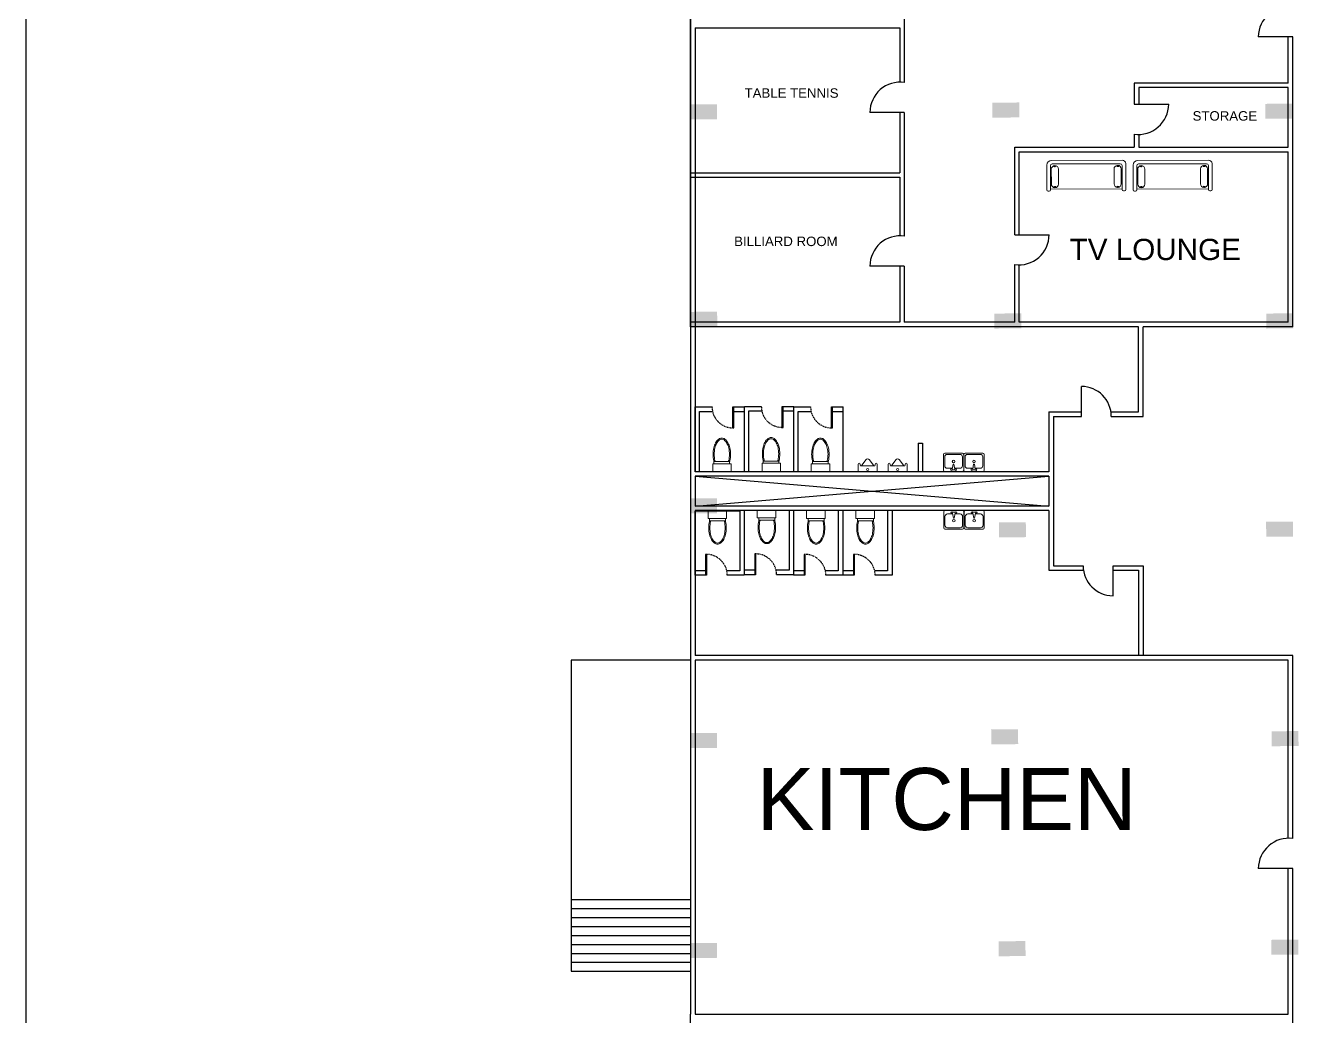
# Model space of a CAD drawing. Header units: millimetres. Extents: x 587797 to 2274247, y 1711 to 439204.
# Drawn here: x 1099895 to 1142504, y 243751 to 276901 of the extents above; entities that cross this region are included whole.
import ezdxf

# ---------------------------------------------------------------- set-up
doc = ezdxf.new("R2010")
doc.units = ezdxf.units.MM
doc.linetypes.add('ACAD_ISO03W100', pattern=[30, 12, -18])
doc.layers.add('finiture', color=7, linetype='Continuous', lineweight=20)
doc.styles.add('DIM_FONT', font='SIMPLEX', dxfattribs={"width": 0.8})
doc.styles.get("Standard").update_dxf_attribs({"font": 'arial.ttf'})

msp = doc.modelspace()

# ---------------------------------------------------------------- hatches: boundary and pattern name
h = msp.add_hatch(color=256)
h.dxf.hatch_style = 1
h.paths.add_polyline_path([(1123045.523, 273766.814), (1123041.235, 274266.796), (1122141.268, 274259.078), (1122145.556, 273759.096)])
h = msp.add_hatch(color=256)
h.dxf.hatch_style = 1
h.paths.add_polyline_path([(1133160.022, 273825.746), (1133155.734, 274325.728), (1132255.767, 274318.01), (1132260.055, 273818.028)])
h = msp.add_hatch(color=256)
h.dxf.hatch_style = 1
h.paths.add_polyline_path([(1142296.431, 273787.618), (1142292.143, 274287.599), (1141392.176, 274279.881), (1141396.464, 273779.9)])
h = msp.add_hatch(color=256)
h.dxf.hatch_style = 1
h.paths.add_polyline_path([(1123048.878, 266829.576), (1123044.591, 267329.558), (1122144.624, 267321.84), (1122148.912, 266821.858)])
h = msp.add_hatch(color=256)
h.dxf.hatch_style = 1
h.paths.add_polyline_path([(1133225.854, 266771.888), (1133221.567, 267271.869), (1132321.6, 267264.151), (1132325.887, 266764.17)])
h = msp.add_hatch(color=256)
h.dxf.hatch_style = 1
h.paths.add_polyline_path([(1142324.673, 266772.789), (1142320.385, 267272.77), (1141420.418, 267265.052), (1141424.706, 266765.071)])
h = msp.add_hatch(color=256)
h.dxf.hatch_style = 1
h.paths.add_polyline_path([(1123045.523, 260588.385), (1123041.235, 261088.367), (1122141.268, 261080.649), (1122145.556, 260580.667)])
h = msp.add_hatch(color=256)
h.dxf.hatch_style = 1
h.paths.add_polyline_path([(1133380.21, 259785.991), (1133375.922, 260285.973), (1132475.955, 260278.255), (1132480.243, 259778.273)])
h = msp.add_hatch(color=256)
h.dxf.hatch_style = 1
h.paths.add_polyline_path([(1142322.529, 259806.859), (1142318.241, 260306.841), (1141418.274, 260299.123), (1141422.562, 259799.141)])
h = msp.add_hatch(color=256)
h.dxf.hatch_style = 1
h.paths.add_polyline_path([(1123045.523, 252738.544), (1123041.235, 253238.526), (1122141.268, 253230.808), (1122145.556, 252730.827)])
h = msp.add_hatch(color=256)
h.dxf.hatch_style = 1
h.paths.add_polyline_path([(1133120.378, 252862.402), (1133116.09, 253362.384), (1132216.123, 253354.666), (1132220.411, 252854.685)])
h = msp.add_hatch(color=256)
h.dxf.hatch_style = 1
h.paths.add_polyline_path([(1142503.787, 252799.861), (1142499.499, 253299.842), (1141599.533, 253292.124), (1141603.82, 252792.143)])
h = msp.add_hatch(color=256)
h.dxf.hatch_style = 1
h.paths.add_polyline_path([(1142496.438, 245824.149), (1142492.15, 246324.131), (1141592.183, 246316.413), (1141596.471, 245816.431)])
h = msp.add_hatch(color=256)
h.dxf.hatch_style = 1
h.paths.add_polyline_path([(1123045.523, 245714.716), (1123041.235, 246214.698), (1122141.268, 246206.98), (1122145.556, 245706.998)])
h = msp.add_hatch(color=256)
h.dxf.hatch_style = 1
h.paths.add_polyline_path([(1133367.03, 245774.802), (1133362.743, 246274.784), (1132462.776, 246267.066), (1132467.064, 245767.084)])

# ---------------------------------------------------------------- linework, layer by layer
for p, q in [((1099894.904, 329491.777), (1099921.087, 189502.699)), ((1122157.554, 298826.38), (1122157.554, 255826.38)), ((1122157.554, 276826.38), (1122157.554, 279826.38)), ((1129307.554, 277833.419), (1129307.554, 274995.069)), ((1122157.554, 271826.38), (1122157.554, 276826.38)), ((1122307.554, 276826.38), (1122307.554, 261976.38)), ((1122307.554, 276826.38), (1129157.554, 276826.38)), ((1129157.554, 276826.38), (1129157.554, 275003.93)), ((1142307.554, 276525.466), (1141157.554, 276525.466)), ((1142157.554, 274976.38), (1142157.554, 276525.466)), ((1142307.554, 266826.38), (1142307.554, 276525.466)), ((1122157.554, 266826.38), (1122157.554, 275360.723)), ((1142157.554, 274976.38), (1137007.554, 274976.38)), ((1137007.554, 274976.38), (1137007.554, 274265.445)), ((1142157.554, 274826.38), (1137157.554, 274826.38)), ((1137157.554, 274826.38), (1137157.554, 274265.445)), ((1142157.554, 272826.38), (1142157.554, 274826.38)), ((1142157.554, 272826.38), (1142157.554, 274826.38)), ((1129307.554, 273995.069), (1128157.554, 273995.069)), ((1129157.554, 273995.069), (1129157.554, 271976.38)), ((1129307.554, 273995.069), (1129307.554, 271826.38)), ((1137007.554, 274265.445), (1138157.554, 274265.445)), ((1137007.554, 273265.445), (1137007.554, 272826.38)), ((1137157.554, 273256.584), (1137157.554, 272826.38)), ((1133007.554, 269901.38), (1133007.554, 272826.38)), ((1133007.554, 272826.38), (1137007.554, 272826.38)), ((1137157.554, 272826.38), (1142157.554, 272826.38)), ((1133157.554, 269901.38), (1133157.554, 272676.38)), ((1133157.554, 272676.38), (1142157.554, 272676.38)), ((1142157.554, 266976.38), (1142157.554, 272676.38)), ((1122157.554, 271976.38), (1129157.554, 271976.38)), ((1122157.554, 266826.38), (1122157.554, 271826.38)), ((1122157.554, 271826.38), (1129157.554, 271826.38)), ((1129157.554, 271826.38), (1129157.554, 269864.599)), ((1129307.554, 271826.38), (1129307.554, 269855.738)), ((1133007.554, 269901.38), (1134157.554, 269901.38)), ((1133007.554, 266976.38), (1133007.554, 268901.38)), ((1133157.554, 266976.38), (1133157.554, 268892.519)), ((1129307.554, 268855.738), (1128157.554, 268855.738)), ((1129157.554, 268855.738), (1129157.554, 266976.38)), ((1129307.554, 268855.738), (1129307.554, 266976.38)), ((1129157.554, 266976.38), (1122157.554, 266976.38)), ((1137149.869, 266826.38), (1122157.554, 266826.38)), ((1133007.554, 266976.38), (1129307.554, 266976.38)), ((1142157.554, 266976.38), (1133157.554, 266976.38)), ((1137149.869, 266826.38), (1133157.554, 266826.38)), ((1137149.869, 263976.38), (1137149.869, 266826.38)), ((1142307.554, 266826.38), (1137299.869, 266826.38)), ((1142157.554, 266826.38), (1137299.869, 266826.38)), ((1137299.869, 263826.38), (1137299.869, 266826.38)), ((1142307.554, 266976.38), (1142307.512, 266976.38)), ((1135236.661, 263826.38), (1135236.661, 264826.38)), ((1122307.554, 261976.38), (1122307.554, 264142.451)), ((1122307.554, 264142.451), (1122873.477, 264142.451)), ((1122457.554, 261976.38), (1122457.554, 263992.451)), ((1122457.554, 263992.451), (1122889.737, 263992.451)), ((1123573.477, 264142.451), (1123957.554, 264142.451)), ((1123573.477, 263442.451), (1123573.477, 264142.451)), ((1123573.477, 263992.451), (1123957.554, 263992.451)), ((1123602.477, 263442.451), (1123602.477, 264142.451)), ((1123957.554, 261992.451), (1123957.554, 264158.522)), ((1123957.554, 264158.522), (1124523.477, 264158.522)), ((1123957.554, 261992.451), (1123957.554, 264142.451)), ((1124107.554, 261992.451), (1124107.554, 264008.522)), ((1124107.554, 264008.522), (1124539.737, 264008.522)), ((1125223.477, 264158.522), (1125607.554, 264158.522)), ((1125223.477, 263458.522), (1125223.477, 264158.522)), ((1125223.477, 264008.522), (1125607.554, 264008.522)), ((1125252.477, 263458.522), (1125252.477, 264158.522)), ((1125607.554, 262008.522), (1125607.554, 264158.522)), ((1125607.554, 261976.38), (1125607.554, 264142.451)), ((1125607.554, 264142.451), (1126173.477, 264142.451)), ((1125757.554, 261976.38), (1125757.554, 263992.451)), ((1125757.554, 263992.451), (1126189.737, 263992.451)), ((1126873.477, 264142.451), (1127257.554, 264142.451)), ((1126873.477, 263442.451), (1126873.477, 264142.451)), ((1126873.477, 263992.451), (1127257.554, 263992.451)), ((1126902.477, 263442.451), (1126902.477, 264142.451)), ((1127257.554, 261992.451), (1127257.554, 264142.451)), ((1134149.869, 263976.38), (1134149.869, 261976.38)), ((1134149.869, 263976.38), (1135236.661, 263976.38)), ((1134299.869, 263826.38), (1134299.869, 258826.38)), ((1134299.869, 263826.38), (1135236.661, 263826.38)), ((1136225.347, 263976.38), (1137149.869, 263976.38)), ((1136236.661, 263826.38), (1137299.869, 263826.38)), ((1123573.477, 263442.451), (1123602.477, 263442.451)), ((1125223.477, 263458.522), (1125252.477, 263458.522)), ((1126873.477, 263442.451), (1126902.477, 263442.451)), ((1129771.929, 262926.531), (1129771.929, 261976.38)), ((1129771.929, 262926.531), (1129921.929, 262926.531)), ((1129921.929, 262926.531), (1129921.929, 261976.38)), ((1134149.869, 261976.38), (1122307.554, 261976.38)), ((1122307.554, 261826.38), (1122307.554, 260826.38)), ((1134149.869, 261826.38), (1122307.554, 261826.38)), ((1122307.554, 261826.38), (1134149.869, 260826.38)), ((1122307.554, 260826.38), (1134149.869, 261826.38)), ((1134149.869, 261826.38), (1134149.869, 260826.38)), ((1134149.869, 260826.38), (1122307.554, 260826.38)), ((1122300.18, 260660.309), (1122300.18, 258510.309)), ((1123800.18, 260660.309), (1122300.18, 260660.309)), ((1134149.869, 260676.38), (1122307.554, 260676.38)), ((1122307.554, 260676.38), (1122307.554, 255826.38)), ((1123800.18, 260676.38), (1123800.18, 258660.309)), ((1123950.18, 260676.38), (1123950.18, 258510.309)), ((1123950.18, 260676.38), (1123950.18, 258526.38)), ((1125450.18, 260692.451), (1125450.18, 258676.38)), ((1125600.18, 260692.451), (1125600.18, 258526.38)), ((1125600.18, 260660.309), (1125600.18, 258510.309)), ((1127100.18, 260676.38), (1127100.18, 258660.309)), ((1127250.18, 260676.38), (1127250.18, 258510.309)), ((1127250.18, 260660.309), (1127250.18, 258510.309)), ((1128750.18, 260676.38), (1128750.18, 258660.309)), ((1128900.18, 260676.38), (1128900.18, 258510.309)), ((1134149.869, 260676.38), (1134149.869, 258676.38)), ((1122684.257, 259210.309), (1122655.257, 259210.309)), ((1122655.257, 259210.309), (1122655.257, 258510.309)), ((1122684.257, 259210.309), (1122684.257, 258510.309)), ((1124334.257, 259226.38), (1124305.257, 259226.38)), ((1124305.257, 259226.38), (1124305.257, 258526.38)), ((1124334.257, 259226.38), (1124334.257, 258526.38)), ((1125984.257, 259210.309), (1125955.257, 259210.309)), ((1125955.257, 259210.309), (1125955.257, 258510.309)), ((1125984.257, 259210.309), (1125984.257, 258510.309)), ((1127634.257, 259210.309), (1127605.257, 259210.309)), ((1127605.257, 259210.309), (1127605.257, 258510.309)), ((1127634.257, 259210.309), (1127634.257, 258510.309)), ((1122684.257, 258660.309), (1122300.18, 258660.309)), ((1123800.18, 258660.309), (1123367.996, 258660.309)), ((1124334.257, 258676.38), (1123950.18, 258676.38)), ((1125450.18, 258676.38), (1125017.996, 258676.38)), ((1125984.257, 258660.309), (1125600.18, 258660.309)), ((1127100.18, 258660.309), (1126667.996, 258660.309)), ((1127634.257, 258660.309), (1127250.18, 258660.309)), ((1128750.18, 258660.309), (1128317.996, 258660.309)), ((1134149.869, 258676.38), (1135305.845, 258676.38)), ((1134299.869, 258826.38), (1135294.531, 258826.38)), ((1136294.531, 258826.38), (1137299.869, 258826.38)), ((1136294.531, 257826.38), (1136294.531, 258826.38)), ((1136294.531, 258676.38), (1137149.869, 258676.38)), ((1137149.869, 258676.38), (1137149.869, 255826.38)), ((1137299.869, 258826.38), (1137299.869, 255826.38)), ((1122684.257, 258510.309), (1122300.18, 258510.309)), ((1123950.18, 258510.309), (1123384.257, 258510.309)), ((1124334.257, 258526.38), (1123950.18, 258526.38)), ((1125600.18, 258526.38), (1125034.257, 258526.38)), ((1125984.257, 258510.309), (1125600.18, 258510.309)), ((1127250.18, 258510.309), (1126684.257, 258510.309)), ((1127634.257, 258510.309), (1127250.18, 258510.309)), ((1128900.18, 258510.309), (1128334.257, 258510.309)), ((1120157.554, 255676.38), (1118157.554, 255676.38)), ((1118157.554, 255676.38), (1118157.554, 247664.639)), ((1122157.554, 255676.38), (1120157.554, 255676.38)), ((1122157.554, 255826.38), (1122157.554, 243826.38)), ((1142307.554, 255826.38), (1122307.554, 255826.38)), ((1142157.554, 255676.38), (1122307.554, 255676.38)), ((1122307.554, 255676.38), (1122307.554, 243826.38)), ((1142157.554, 249712.471), (1142157.554, 255676.38)), ((1142307.554, 249703.61), (1142307.554, 255826.38)), ((1142307.554, 248703.61), (1141157.554, 248703.61)), ((1142157.554, 243826.38), (1142157.554, 248703.61)), ((1142307.554, 243826.38), (1142307.554, 248703.61)), ((1118157.554, 247664.639), (1122157.554, 247664.639)), ((1118157.554, 247664.639), (1118157.554, 245264.639)), ((1118157.554, 247364.639), (1122157.554, 247364.639)), ((1118157.554, 247064.639), (1122157.554, 247064.639)), ((1118157.554, 246764.639), (1122157.554, 246764.639)), ((1118157.554, 246464.639), (1122157.554, 246464.639)), ((1118157.554, 246164.639), (1122157.554, 246164.639)), ((1118157.554, 245864.639), (1122157.554, 245864.639)), ((1118157.554, 245564.639), (1122157.554, 245564.639)), ((1118157.554, 245264.639), (1122157.554, 245264.639)), ((1122157.554, 218826.38), (1122157.554, 243826.38)), ((1122307.554, 243826.38), (1142157.554, 243826.38)), ((1142307.554, 243138.323), (1142307.554, 243826.38))]:
    msp.add_line(p, q)
for centre, radius, start, end in [((1142172.843, 276519.133), 1015.31, 82.3755718, 179.6426021), ((1129172.843, 273988.736), 1015.31, 82.3755718, 179.6426021), ((1137142.264, 274271.779), 1015.31, 262.3755717, 359.6426021), ((1129172.843, 268849.405), 1015.31, 82.3755718, 179.6426021), ((1133142.264, 269907.713), 1015.31, 262.3755717, 359.6426021), ((1135236.661, 263826.38), 1000, 0, 90), ((1136294.531, 258826.38), 1000, 180, 270), ((1142172.843, 248697.277), 1015.31, 82.3755718, 179.6426021)]:
    msp.add_arc(centre, radius, start, end)
at = {"linetype": 'ACAD_ISO03W100'}
for centre, start, end in [((1123573.477, 264142.451), 180, 270), ((1125223.477, 264158.522), 180, 270), ((1126873.477, 264142.451), 180, 270), ((1122684.257, 258510.309), 0, 90), ((1124334.257, 258526.38), 0, 90), ((1125984.257, 258510.309), 0, 90), ((1127634.257, 258510.309), 0, 90)]:
    msp.add_arc(centre, 700, start, end, dxfattribs=at)
at = {"layer": 'finiture'}
for p, q in [((1136598.148, 272398.73), (1134238.164, 272390.042)), ((1136538.59, 272278.51), (1134258.605, 272270.117)), ((1136718.588, 272279.172), (1136721.787, 271410.239)), ((1139488.398, 272398.73), (1137128.414, 272390.042)), ((1139428.841, 272278.51), (1137148.856, 272270.117)), ((1139608.839, 272279.172), (1139612.038, 271410.239)), ((1134078.754, 272229.454), (1134081.805, 271400.521)), ((1134198.826, 272209.896), (1134201.804, 271400.963)), ((1134229.529, 272093.202), (1134231.362, 271595.192)), ((1134471.36, 271596.076), (1134469.527, 272094.086)), ((1136330.803, 271602.921), (1136328.97, 272100.931)), ((1136568.968, 272101.814), (1136570.801, 271603.804)), ((1136598.81, 272218.731), (1136601.788, 271409.798)), ((1136969.005, 272229.454), (1136972.056, 271400.521)), ((1137089.077, 272209.896), (1137092.055, 271400.963)), ((1137119.78, 272093.202), (1137121.613, 271595.192)), ((1137361.611, 271596.076), (1137359.778, 272094.086)), ((1139221.054, 271602.921), (1139219.22, 272100.931)), ((1139459.219, 272101.814), (1139461.052, 271603.804)), ((1139489.061, 272218.731), (1139492.039, 271409.798)), ((1136601.682, 271438.736), (1134201.698, 271429.902)), ((1139491.932, 271438.736), (1137091.949, 271429.902)), ((1134121.952, 271360.669), (1134161.952, 271360.816)), ((1136641.935, 271369.945), (1136681.935, 271370.092)), ((1137012.203, 271360.669), (1137052.203, 271360.816)), ((1139532.186, 271369.945), (1139572.186, 271370.092)), ((1130619.311, 262018.658), (1130619.311, 262554.18)), ((1130619.863, 262554.18), (1130619.863, 262018.658)), ((1131254.033, 262596.458), (1130662.141, 262596.458)), ((1130746.697, 262554.18), (1131169.477, 262554.18)), ((1131296.311, 262018.658), (1131296.311, 262554.18)), ((1131301.789, 262018.658), (1131301.789, 262554.18)), ((1131302.341, 262554.18), (1131302.341, 262018.658)), ((1131936.511, 262596.458), (1131344.619, 262596.458)), ((1131429.175, 262554.18), (1131851.955, 262554.18)), ((1131978.789, 262018.658), (1131978.789, 262554.18)), ((1122897.202, 262240.482), (1123517.905, 262240.482)), ((1122897.202, 261992.451), (1122897.202, 262240.482)), ((1122933.898, 262313.69), (1122933.898, 262239.974)), ((1123463.356, 262316.449), (1122937.258, 262316.449)), ((1123464.005, 262316.638), (1123464.005, 262239.974)), ((1123517.905, 262240.482), (1123517.905, 261992.451)), ((1124547.202, 262256.553), (1125167.905, 262256.553)), ((1124547.202, 262008.522), (1124547.202, 262256.553)), ((1124583.898, 262329.761), (1124583.898, 262256.045)), ((1125113.356, 262332.52), (1124587.258, 262332.52)), ((1125114.005, 262332.709), (1125114.005, 262256.045)), ((1125167.905, 262256.553), (1125167.905, 262008.522)), ((1126197.202, 262240.482), (1126817.905, 262240.482)), ((1126197.202, 261992.451), (1126197.202, 262240.482)), ((1126233.898, 262313.69), (1126233.898, 262239.974)), ((1126763.356, 262316.449), (1126237.258, 262316.449)), ((1126764.005, 262316.638), (1126764.005, 262239.974)), ((1126817.905, 262240.482), (1126817.905, 261992.451)), ((1127763.42, 261976.38), (1127763.42, 262224.446)), ((1127834.296, 262224.446), (1127834.296, 262189.008)), ((1127869.734, 262171.289), (1128294.991, 262171.289)), ((1127887.453, 262189.008), (1128029.206, 262383.917)), ((1128135.52, 262383.917), (1128277.272, 262189.008)), ((1128330.429, 262189.008), (1128330.429, 262224.446)), ((1128401.305, 262224.446), (1128401.305, 261976.38)), ((1128769.056, 261976.38), (1128769.056, 262224.446)), ((1128839.932, 262224.446), (1128839.932, 262189.008)), ((1128875.37, 262171.289), (1129300.626, 262171.289)), ((1128893.089, 262189.008), (1129034.841, 262383.917)), ((1129141.155, 262383.917), (1129282.907, 262189.008)), ((1129336.064, 262189.008), (1129336.064, 262224.446)), ((1129406.94, 262224.446), (1129406.94, 261976.38)), ((1130662.141, 262173.678), (1130662.141, 262469.624)), ((1130922.856, 262089.122), (1130746.697, 262089.122)), ((1130943.995, 262230.048), (1130915.809, 262060.936)), ((1130972.18, 262230.048), (1130943.995, 262230.048)), ((1131000.365, 262060.936), (1130972.18, 262230.048)), ((1131169.477, 262089.122), (1130993.319, 262089.122)), ((1131254.033, 262469.624), (1131254.033, 262173.678)), ((1131344.619, 262173.678), (1131344.619, 262469.624)), ((1131605.334, 262089.122), (1131429.175, 262089.122)), ((1131626.473, 262230.048), (1131598.287, 262060.936)), ((1131654.658, 262230.048), (1131626.473, 262230.048)), ((1131682.843, 262060.936), (1131654.658, 262230.048)), ((1131851.955, 262089.122), (1131675.797, 262089.122)), ((1131936.511, 262469.624), (1131936.511, 262173.678)), ((1128401.305, 261976.38), (1127763.42, 261976.38)), ((1129406.94, 261976.38), (1128769.056, 261976.38)), ((1130662.141, 261976.38), (1131254.033, 261976.38)), ((1131000.365, 262032.751), (1130915.809, 262032.751)), ((1131344.619, 261976.38), (1131936.511, 261976.38)), ((1131682.843, 262032.751), (1131598.287, 262032.751)), ((1122739.828, 260660.309), (1123360.531, 260660.309)), ((1122739.828, 260412.278), (1122739.828, 260660.309)), ((1123360.531, 260412.278), (1122739.828, 260412.278)), ((1122793.728, 260336.122), (1122793.728, 260412.786)), ((1123323.836, 260339.071), (1123323.836, 260412.786)), ((1123360.531, 260660.309), (1123360.531, 260412.278)), ((1124389.828, 260428.349), (1124389.828, 260676.38)), ((1125010.531, 260428.349), (1124389.828, 260428.349)), ((1124443.728, 260352.193), (1124443.728, 260428.857)), ((1124444.377, 260352.383), (1124970.475, 260352.383)), ((1124973.836, 260355.142), (1124973.836, 260428.857)), ((1125010.531, 260676.38), (1125010.531, 260428.349)), ((1126039.828, 260412.278), (1126039.828, 260660.309)), ((1126660.531, 260412.278), (1126039.828, 260412.278)), ((1126093.728, 260336.122), (1126093.728, 260412.786)), ((1126623.836, 260339.071), (1126623.836, 260412.786)), ((1126660.531, 260660.309), (1126660.531, 260412.278)), ((1127689.828, 260412.278), (1127689.828, 260660.309)), ((1128310.531, 260412.278), (1127689.828, 260412.278)), ((1127743.728, 260336.122), (1127743.728, 260412.786)), ((1128273.836, 260339.071), (1128273.836, 260412.786)), ((1128310.531, 260660.309), (1128310.531, 260412.278)), ((1130626.594, 260633.381), (1130626.594, 260097.86)), ((1131260.764, 260675.659), (1130668.872, 260675.659)), ((1130668.872, 260182.416), (1130668.872, 260478.362)), ((1130753.428, 260562.918), (1130929.586, 260562.918)), ((1130922.54, 260619.288), (1131007.096, 260619.288)), ((1130922.54, 260591.103), (1130950.725, 260421.991)), ((1130950.725, 260421.991), (1130978.91, 260421.991)), ((1130978.91, 260421.991), (1131007.096, 260591.103)), ((1131000.049, 260562.918), (1131176.208, 260562.918)), ((1131260.764, 260478.362), (1131260.764, 260182.416)), ((1131303.042, 260097.86), (1131303.042, 260633.381)), ((1131303.594, 260633.381), (1131303.594, 260097.86)), ((1131309.072, 260633.381), (1131309.072, 260097.86)), ((1131943.242, 260675.659), (1131351.35, 260675.659)), ((1131351.35, 260182.416), (1131351.35, 260478.362)), ((1131435.906, 260562.918), (1131612.064, 260562.918)), ((1131605.018, 260619.288), (1131689.574, 260619.288)), ((1131605.018, 260591.103), (1131633.203, 260421.991)), ((1131633.203, 260421.991), (1131661.388, 260421.991)), ((1131661.388, 260421.991), (1131689.574, 260591.103)), ((1131682.527, 260562.918), (1131858.686, 260562.918)), ((1131943.242, 260478.362), (1131943.242, 260182.416)), ((1131985.52, 260097.86), (1131985.52, 260633.381)), ((1131986.072, 260633.381), (1131986.072, 260097.86)), ((1122794.377, 260336.312), (1123320.475, 260336.312)), ((1126094.377, 260336.312), (1126620.475, 260336.312)), ((1127744.377, 260336.312), (1128270.475, 260336.312)), ((1130668.872, 260055.582), (1131260.764, 260055.582)), ((1131176.208, 260097.86), (1130753.428, 260097.86)), ((1131351.35, 260055.582), (1131943.242, 260055.582)), ((1131858.686, 260097.86), (1131435.906, 260097.86))]:
    msp.add_line(p, q, dxfattribs=at)
for centre, radius in [((1128082.363, 262047.256), 35.438), ((1129087.998, 262047.256), 35.438), ((1130887.624, 262046.844), 28.185), ((1130958.087, 262314.604), 42.278), ((1131028.551, 262046.844), 28.185), ((1131570.102, 262046.844), 28.185), ((1131640.565, 262314.604), 42.278), ((1131711.029, 262046.844), 28.185), ((1130894.354, 260605.196), 28.185), ((1130964.818, 260337.435), 42.278), ((1131035.281, 260605.196), 28.185), ((1131576.832, 260605.196), 28.185), ((1131647.296, 260337.435), 42.278), ((1131717.759, 260605.196), 28.185)]:
    msp.add_circle(centre, radius, dxfattribs=at)
for centre, radius, start, end in [((1134238.753, 272230.043), 160, 90.2109181, 180.2109181), ((1136538.811, 272218.51), 60, 0.2109181, 90.2109181), ((1136598.589, 272278.731), 120, 0.2109181, 90.2109181), ((1137129.003, 272230.043), 160, 90.2109181, 180.2109181), ((1139429.061, 272218.51), 60, 0.2109181, 90.2109181), ((1139488.84, 272278.731), 120, 0.2109181, 90.2109181), ((1134258.826, 272210.117), 60, 90.2109181, 180.2109181), ((1134349.528, 272093.644), 120, 0.2109181, 180.2109181), ((1134338.908, 272156.725), 50.167, 99.5704324, 145.6067419), ((1134351.05, 272173.96), 30.915, 119.0089282, 189.0989316), ((1134352.441, 272223.806), 28.083, 205.8894765, 331.5465133), ((1134363.998, 272179.924), 23.48, 136.0033228, 216.0730751), ((1134371.594, 272191.754), 15.79, 164.3947829, 278.979012), ((1134383.219, 272206.672), 10.871, 192.7586626, 303.898233), ((1136448.969, 272101.372), 120, 0.2109181, 180.2109181), ((1136414.446, 272214.149), 10.871, 236.5236031, 347.6631735), ((1136445.098, 272231.509), 28.083, 208.8753228, 334.5323596), ((1136426.181, 272199.317), 15.79, 261.4428241, 16.0270533), ((1136433.864, 272187.544), 23.48, 324.348761, 44.4185134), ((1136446.855, 272181.675), 30.915, 351.3229046, 61.412908), ((1136459.124, 272164.53), 50.167, 34.8150943, 80.8514037), ((1137149.077, 272210.117), 60, 90.2109181, 180.2109181), ((1137239.779, 272093.644), 120, 0.2109181, 180.2109181), ((1137229.159, 272156.725), 50.167, 99.5704324, 145.6067419), ((1137241.301, 272173.96), 30.915, 119.0089282, 189.0989316), ((1137242.692, 272223.806), 28.083, 205.8894765, 331.5465133), ((1137254.249, 272179.924), 23.48, 136.0033228, 216.0730751), ((1137261.845, 272191.754), 15.79, 164.3947829, 278.979012), ((1137273.47, 272206.672), 10.871, 192.7586626, 303.898233), ((1139339.22, 272101.372), 120, 0.2109181, 180.2109181), ((1139304.697, 272214.149), 10.871, 236.5236031, 347.6631735), ((1139335.348, 272231.509), 28.083, 208.8753228, 334.5323596), ((1139316.432, 272199.317), 15.79, 261.4428241, 16.0270533), ((1139324.115, 272187.544), 23.48, 324.348761, 44.4185134), ((1139337.106, 272181.675), 30.915, 351.3229046, 61.412908), ((1139349.375, 272164.53), 50.167, 34.8150943, 80.8514037), ((1134351.361, 271595.634), 120, 180.2109181, 0.2109181), ((1134341.206, 271532.477), 50.167, 214.8150943, 260.8514037), ((1134353.475, 271515.331), 30.915, 171.3229046, 241.412908), ((1134355.232, 271465.497), 28.083, 28.8753228, 154.5323596), ((1134366.466, 271509.462), 23.48, 144.348761, 224.4185134), ((1134374.149, 271497.689), 15.79, 81.4428241, 196.0270533), ((1134385.884, 271482.857), 10.871, 56.5236031, 167.6631735), ((1136450.802, 271603.363), 120, 180.2109181, 0.2109181), ((1136417.111, 271490.334), 10.871, 12.7586626, 123.898233), ((1136447.889, 271473.201), 28.083, 25.8894765, 151.5465133), ((1136428.736, 271505.253), 15.79, 344.3947829, 98.979012), ((1136436.332, 271517.082), 23.48, 316.0033228, 36.0730751), ((1136449.28, 271523.046), 30.915, 299.0089282, 9.0989316), ((1136461.422, 271540.282), 50.167, 279.5704324, 325.6067419), ((1137241.612, 271595.634), 120, 180.2109181, 0.2109181), ((1137231.457, 271532.477), 50.167, 214.8150943, 260.8514037), ((1137243.726, 271515.331), 30.915, 171.3229046, 241.412908), ((1137245.483, 271465.497), 28.083, 28.8753228, 154.5323596), ((1137256.717, 271509.462), 23.48, 144.348761, 224.4185134), ((1137264.4, 271497.689), 15.79, 81.4428241, 196.0270533), ((1137276.135, 271482.857), 10.871, 56.5236031, 167.6631735), ((1139341.053, 271603.363), 120, 180.2109181, 0.2109181), ((1139307.362, 271490.334), 10.871, 12.7586626, 123.898233), ((1139338.14, 271473.201), 28.083, 25.8894765, 151.5465133), ((1139318.987, 271505.253), 15.79, 344.3947829, 98.979012), ((1139326.583, 271517.082), 23.48, 316.0033228, 36.0730751), ((1139339.531, 271523.046), 30.915, 299.0089282, 9.0989316), ((1139351.673, 271540.282), 50.167, 279.5704324, 325.6067419), ((1134121.805, 271400.668), 40, 180.2109181, 270.2109181), ((1134161.805, 271400.816), 40, 270.2109181, 0.2109181), ((1136641.788, 271409.945), 40, 180.2109181, 270.2109181), ((1136681.788, 271410.092), 40, 270.2109181, 0.2109181), ((1137012.056, 271400.668), 40, 180.2109181, 270.2109181), ((1137052.055, 271400.816), 40, 270.2109181, 0.2109181), ((1139532.039, 271409.945), 40, 180.2109181, 270.2109181), ((1139572.038, 271410.092), 40, 270.2109181, 0.2109181), ((1123561.661, 262635.639), 644.97, 151.7282653, 167.4414233), ((1123561.661, 262635.639), 607.765, 151.7282653, 167.4414233), ((1123338.974, 262755.402), 392.122, 127.6030347, 151.7282653), ((1123338.974, 262755.402), 354.917, 127.6030347, 151.7282653), ((1123200.307, 262935.445), 164.868, 90, 127.6030347), ((1123200.307, 262935.445), 127.664, 90, 127.6030347), ((1123200.307, 262935.445), 164.868, 52.3969653, 90), ((1123200.307, 262935.445), 127.664, 52.3969653, 90), ((1123061.64, 262755.402), 354.917, 28.2717347, 52.3969653), ((1123061.64, 262755.402), 392.122, 28.2717347, 52.3969653), ((1122838.954, 262635.639), 607.765, 12.5585767, 28.2717347), ((1122838.954, 262635.639), 644.97, 12.5585767, 28.2717347), ((1125211.661, 262651.71), 644.97, 151.7282653, 167.4414233), ((1125211.661, 262651.71), 607.765, 151.7282653, 167.4414233), ((1124988.974, 262771.473), 392.122, 127.6030347, 151.7282653), ((1124988.974, 262771.473), 354.917, 127.6030347, 151.7282653), ((1124850.307, 262951.516), 164.868, 90, 127.6030347), ((1124850.307, 262951.516), 127.664, 90, 127.6030347), ((1124850.307, 262951.516), 164.868, 52.3969653, 90), ((1124850.307, 262951.516), 127.664, 52.3969653, 90), ((1124711.64, 262771.473), 354.917, 28.2717347, 52.3969653), ((1124711.64, 262771.473), 392.122, 28.2717347, 52.3969653), ((1124488.954, 262651.71), 607.765, 12.5585767, 28.2717347), ((1124488.954, 262651.71), 644.97, 12.5585767, 28.2717347), ((1126861.661, 262635.639), 644.97, 151.7282653, 167.4414233), ((1126861.661, 262635.639), 607.765, 151.7282653, 167.4414233), ((1126638.974, 262755.402), 392.122, 127.6030347, 151.7282653), ((1126638.974, 262755.402), 354.917, 127.6030347, 151.7282653), ((1126500.307, 262935.445), 164.868, 90, 127.6030347), ((1126500.307, 262935.445), 127.664, 90, 127.6030347), ((1126500.307, 262935.445), 164.868, 52.3969653, 90), ((1126500.307, 262935.445), 127.664, 52.3969653, 90), ((1126361.64, 262755.402), 354.917, 28.2717347, 52.3969653), ((1126361.64, 262755.402), 392.122, 28.2717347, 52.3969653), ((1126138.954, 262635.639), 607.765, 12.5585767, 28.2717347), ((1126138.954, 262635.639), 644.97, 12.5585767, 28.2717347), ((1123915.418, 262556.834), 1007.399, 167.4414233, 180), ((1123915.418, 262556.834), 1007.399, 180, 192.5585767), ((1123915.418, 262556.834), 970.194, 167.4414233, 180), ((1123915.418, 262556.834), 970.194, 180, 192.5585767), ((1122485.196, 262556.834), 970.194, 0, 12.5585767), ((1122485.196, 262556.834), 970.194, 347.4414233, 0), ((1122485.196, 262556.834), 1007.399, 0, 12.5585767), ((1122485.196, 262556.834), 1007.399, 347.4414233, 0), ((1125565.418, 262572.905), 1007.399, 167.4414233, 180), ((1125565.418, 262572.905), 1007.399, 180, 192.5585767), ((1125565.418, 262572.905), 970.194, 167.4414233, 180), ((1125565.418, 262572.905), 970.194, 180, 192.5585767), ((1124135.196, 262572.905), 970.194, 0, 12.5585767), ((1124135.196, 262572.905), 970.194, 347.4414233, 0), ((1124135.196, 262572.905), 1007.399, 0, 12.5585767), ((1124135.196, 262572.905), 1007.399, 347.4414233, 0), ((1127215.418, 262556.834), 1007.399, 167.4414233, 180), ((1127215.418, 262556.834), 1007.399, 180, 192.5585767), ((1127215.418, 262556.834), 970.194, 167.4414233, 180), ((1127215.418, 262556.834), 970.194, 180, 192.5585767), ((1125785.196, 262556.834), 970.194, 0, 12.5585767), ((1125785.196, 262556.834), 970.194, 347.4414233, 0), ((1125785.196, 262556.834), 1007.399, 0, 12.5585767), ((1125785.196, 262556.834), 1007.399, 347.4414233, 0), ((1130662.141, 262554.18), 42.278, 90, 180), ((1130746.697, 262469.624), 84.556, 90, 180), ((1131169.477, 262469.624), 84.556, 0, 90), ((1131254.033, 262554.18), 42.278, 0, 90), ((1131344.619, 262554.18), 42.278, 90, 180), ((1131429.175, 262469.624), 84.556, 90, 180), ((1131851.955, 262469.624), 84.556, 0, 90), ((1131936.511, 262554.18), 42.278, 0, 90), ((1123561.661, 262478.028), 644.97, 192.5585767, 194.5084396), ((1123561.661, 262478.028), 607.765, 192.5585767, 194.5084396), ((1122838.954, 262478.028), 607.765, 345.4915604, 347.4414233), ((1122838.954, 262478.028), 644.97, 345.4915604, 347.4414233), ((1125211.661, 262494.099), 644.97, 192.5585767, 194.5084396), ((1125211.661, 262494.099), 607.765, 192.5585767, 194.5084396), ((1124488.954, 262494.099), 607.765, 345.4915604, 347.4414233), ((1124488.954, 262494.099), 644.97, 345.4915604, 347.4414233), ((1126861.661, 262478.028), 644.97, 192.5585767, 194.5084396), ((1126861.661, 262478.028), 607.765, 192.5585767, 194.5084396), ((1126138.954, 262478.028), 607.765, 345.4915604, 347.4414233), ((1126138.954, 262478.028), 644.97, 345.4915604, 347.4414233), ((1127798.858, 262224.446), 35.438, 0, 180), ((1127860.875, 262197.868), 28.016, 198.434949, 341.565051), ((1128082.363, 262313.041), 88.595, 18.9246444, 126.869898), ((1128303.85, 262197.868), 28.016, 198.434949, 341.565051), ((1128365.867, 262224.446), 35.438, 0, 180), ((1128804.494, 262224.446), 35.438, 0, 180), ((1128866.51, 262197.868), 28.016, 198.434949, 341.565051), ((1129087.998, 262313.041), 88.595, 18.9246444, 126.869898), ((1129309.486, 262197.868), 28.016, 198.434949, 341.565051), ((1129371.502, 262224.446), 35.438, 0, 180), ((1130746.697, 262173.678), 84.556, 180, 270), ((1131169.477, 262173.678), 84.556, 270, 0), ((1131429.175, 262173.678), 84.556, 180, 270), ((1131851.955, 262173.678), 84.556, 270, 0), ((1130662.141, 262018.658), 42.278, 180, 270), ((1131254.033, 262018.658), 42.278, 270, 0), ((1131344.619, 262018.658), 42.278, 180, 270), ((1131936.511, 262018.658), 42.278, 270, 0), ((1125068.78, 260190.803), 644.97, 165.4915604, 167.4414233), ((1125068.78, 260190.803), 607.765, 165.4915604, 167.4414233), ((1124346.073, 260190.803), 607.765, 12.5585767, 14.5084396), ((1124346.073, 260190.803), 644.97, 12.5585767, 14.5084396), ((1130668.872, 260633.381), 42.278, 90, 180), ((1130753.428, 260478.362), 84.556, 90, 180), ((1131176.208, 260478.362), 84.556, 0, 90), ((1131260.764, 260633.381), 42.278, 0, 90), ((1131351.35, 260633.381), 42.278, 90, 180), ((1131435.906, 260478.362), 84.556, 90, 180), ((1131858.686, 260478.362), 84.556, 0, 90), ((1131943.242, 260633.381), 42.278, 0, 90), ((1123772.537, 260095.927), 1007.399, 167.4414233, 180), ((1123772.537, 260095.927), 1007.399, 180, 192.5585767), ((1123418.78, 260174.732), 644.97, 165.4915604, 167.4414233), ((1123772.537, 260095.927), 970.194, 167.4414233, 180), ((1123772.537, 260095.927), 970.194, 180, 192.5585767), ((1123418.78, 260174.732), 607.765, 165.4915604, 167.4414233), ((1122696.073, 260174.732), 607.765, 12.5585767, 14.5084396), ((1122342.315, 260095.927), 970.194, 0, 12.5585767), ((1122342.315, 260095.927), 970.194, 347.4414233, 0), ((1122696.073, 260174.732), 644.97, 12.5585767, 14.5084396), ((1122342.315, 260095.927), 1007.399, 0, 12.5585767), ((1122342.315, 260095.927), 1007.399, 347.4414233, 0), ((1125422.537, 260111.997), 1007.399, 167.4414233, 180), ((1125422.537, 260111.997), 1007.399, 180, 192.5585767), ((1125422.537, 260111.997), 970.194, 167.4414233, 180), ((1125422.537, 260111.997), 970.194, 180, 192.5585767), ((1123992.315, 260111.997), 970.194, 0, 12.5585767), ((1123992.315, 260111.997), 970.194, 347.4414233, 0), ((1123992.315, 260111.997), 1007.399, 0, 12.5585767), ((1123992.315, 260111.997), 1007.399, 347.4414233, 0), ((1127072.537, 260095.927), 1007.399, 167.4414233, 180), ((1127072.537, 260095.927), 1007.399, 180, 192.5585767), ((1126718.78, 260174.732), 644.97, 165.4915604, 167.4414233), ((1127072.537, 260095.927), 970.194, 167.4414233, 180), ((1127072.537, 260095.927), 970.194, 180, 192.5585767), ((1126718.78, 260174.732), 607.765, 165.4915604, 167.4414233), ((1125996.073, 260174.732), 607.765, 12.5585767, 14.5084396), ((1125642.315, 260095.927), 970.194, 0, 12.5585767), ((1125642.315, 260095.927), 970.194, 347.4414233, 0), ((1125996.073, 260174.732), 644.97, 12.5585767, 14.5084396), ((1125642.315, 260095.927), 1007.399, 0, 12.5585767), ((1125642.315, 260095.927), 1007.399, 347.4414233, 0), ((1128722.537, 260095.927), 1007.399, 167.4414233, 180), ((1128722.537, 260095.927), 1007.399, 180, 192.5585767), ((1128368.78, 260174.732), 644.97, 165.4915604, 167.4414233), ((1128722.537, 260095.927), 970.194, 167.4414233, 180), ((1128722.537, 260095.927), 970.194, 180, 192.5585767), ((1128368.78, 260174.732), 607.765, 165.4915604, 167.4414233), ((1127646.073, 260174.732), 607.765, 12.5585767, 14.5084396), ((1127292.315, 260095.927), 970.194, 0, 12.5585767), ((1127292.315, 260095.927), 970.194, 347.4414233, 0), ((1127646.073, 260174.732), 644.97, 12.5585767, 14.5084396), ((1127292.315, 260095.927), 1007.399, 0, 12.5585767), ((1127292.315, 260095.927), 1007.399, 347.4414233, 0), ((1130668.872, 260097.86), 42.278, 180, 270), ((1130753.428, 260182.416), 84.556, 180, 270), ((1131176.208, 260182.416), 84.556, 270, 0), ((1131260.764, 260097.86), 42.278, 270, 0), ((1131351.35, 260097.86), 42.278, 180, 270), ((1131435.906, 260182.416), 84.556, 180, 270), ((1131858.686, 260182.416), 84.556, 270, 0), ((1131943.242, 260097.86), 42.278, 270, 0), ((1123418.78, 260017.121), 644.97, 192.5585767, 208.2717347), ((1123418.78, 260017.121), 607.765, 192.5585767, 208.2717347), ((1123196.093, 259897.358), 392.122, 208.2717347, 232.3969653), ((1123196.093, 259897.358), 354.917, 208.2717347, 232.3969653), ((1123057.426, 259717.315), 164.868, 232.3969653, 270), ((1123057.426, 259717.315), 127.664, 232.3969653, 270), ((1123057.426, 259717.315), 127.664, 270, 307.6030347), ((1123057.426, 259717.315), 164.868, 270, 307.6030347), ((1122918.759, 259897.358), 354.917, 307.6030347, 331.7282653), ((1122918.759, 259897.358), 392.122, 307.6030347, 331.7282653), ((1122696.073, 260017.121), 607.765, 331.7282653, 347.4414233), ((1122696.073, 260017.121), 644.97, 331.7282653, 347.4414233), ((1125068.78, 260033.192), 644.97, 192.5585767, 208.2717347), ((1125068.78, 260033.192), 607.765, 192.5585767, 208.2717347), ((1124846.093, 259913.429), 392.122, 208.2717347, 232.3969653), ((1124846.093, 259913.429), 354.917, 208.2717347, 232.3969653), ((1124707.426, 259733.386), 164.868, 232.3969653, 270), ((1124707.426, 259733.386), 127.664, 232.3969653, 270), ((1124707.426, 259733.386), 127.664, 270, 307.6030347), ((1124707.426, 259733.386), 164.868, 270, 307.6030347), ((1124568.759, 259913.429), 354.917, 307.6030347, 331.7282653), ((1124568.759, 259913.429), 392.122, 307.6030347, 331.7282653), ((1124346.073, 260033.192), 607.765, 331.7282653, 347.4414233), ((1124346.073, 260033.192), 644.97, 331.7282653, 347.4414233), ((1126718.78, 260017.121), 644.97, 192.5585767, 208.2717347), ((1126718.78, 260017.121), 607.765, 192.5585767, 208.2717347), ((1126496.093, 259897.358), 392.122, 208.2717347, 232.3969653), ((1126496.093, 259897.358), 354.917, 208.2717347, 232.3969653), ((1126357.426, 259717.315), 164.868, 232.3969653, 270), ((1126357.426, 259717.315), 127.664, 232.3969653, 270), ((1126357.426, 259717.315), 127.664, 270, 307.6030347), ((1126357.426, 259717.315), 164.868, 270, 307.6030347), ((1126218.759, 259897.358), 354.917, 307.6030347, 331.7282653), ((1126218.759, 259897.358), 392.122, 307.6030347, 331.7282653), ((1125996.073, 260017.121), 607.765, 331.7282653, 347.4414233), ((1125996.073, 260017.121), 644.97, 331.7282653, 347.4414233), ((1128368.78, 260017.121), 644.97, 192.5585767, 208.2717347), ((1128368.78, 260017.121), 607.765, 192.5585767, 208.2717347), ((1128146.093, 259897.358), 392.122, 208.2717347, 232.3969653), ((1128146.093, 259897.358), 354.917, 208.2717347, 232.3969653), ((1128007.426, 259717.315), 164.868, 232.3969653, 270), ((1128007.426, 259717.315), 127.664, 232.3969653, 270), ((1128007.426, 259717.315), 127.664, 270, 307.6030347), ((1128007.426, 259717.315), 164.868, 270, 307.6030347), ((1127868.759, 259897.358), 354.917, 307.6030347, 331.7282653), ((1127868.759, 259897.358), 392.122, 307.6030347, 331.7282653), ((1127646.073, 260017.121), 607.765, 331.7282653, 347.4414233), ((1127646.073, 260017.121), 644.97, 331.7282653, 347.4414233)]:
    msp.add_arc(centre, radius, start, end, dxfattribs=at)

# ---------------------------------------------------------------- texts
for s, height, p in [('TABLE TENNIS', 316.38128, (1123964.132, 274483.628)), ('STORAGE', 316.3813, (1138958.49, 273718.684)), ('BILLIARD ROOM', 316.38128, (1123614.917, 269522.324)), ('TV LOUNGE', 709.7855, (1134844.038, 269054.952)), ('KITCHEN', 2073.9234, (1124367.933, 249990.19))]:
    msp.add_text(s, height=height).set_placement(p)
at = {"layer": 'finiture', "style": 'DIM_FONT', "width": 0.8, "flags": 9}
for tag, p, s, rotation in [('XSIZE', (1130958.087, 261976.38), '450', 90), ('YSIZE', (1130958.087, 261976.38), '491', 90), ('XSIZE', (1131640.565, 261976.38), '450', 90), ('YSIZE', (1131640.565, 261976.38), '491', 90), ('YSIZE', (1130964.818, 260675.659), '491', 270), ('XSIZE', (1130964.818, 260675.659), '450', 270), ('YSIZE', (1131647.296, 260675.659), '491', 270), ('XSIZE', (1131647.296, 260675.659), '450', 270)]:
    msp.add_attdef(tag, p, s, height=0.689, rotation=rotation, dxfattribs=at)

doc.saveas('drawing.dxf')
